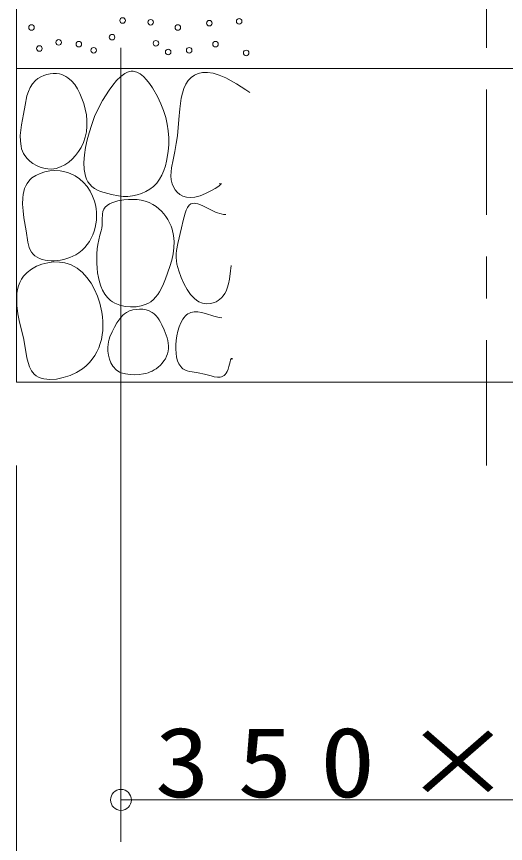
# Model space of a CAD drawing. Units: millimetres on the paper. Extents: x 0 to 420, y -594 to 297.
# Drawn here: x 337.58 to 349.29, y -414.95 to -395.16 of the extents above; entities that cross this region are included whole.
import ezdxf

# ---------------------------------------------------------------- set-up
doc = ezdxf.new("R2010")
doc.units = ezdxf.units.MM
doc.linetypes.add('USER2', pattern=[6, 3, -1, 1, -1])
for name, color, linetype, lineweight in [('0_2', 7, 'Continuous', 13), ('2D_DIMENSION', 7, 'Continuous', 13), ('FOOTING_C', 7, 'USER2', 13), ('HAT', 7, 'Continuous', 13)]:
    doc.layers.add(name, color=color, linetype=linetype, lineweight=lineweight)
doc.styles.add('ＭＳ ゴシック', font='')
doc.styles.get('ＭＳ ゴシック').set_extended_font_data('MS Gothic')

msp = doc.modelspace()

# ---------------------------------------------------------------- linework, layer by layer
at = {"layer": '0_2'}
for p, q in [((337.584, -393.906), (337.584, -403.906)), ((337.584, -396.406), (360.084, -396.406)), ((337.584, -403.906), (360.084, -403.906)), ((340.084, -413.906), (340.584, -413.906))]:
    msp.add_line(p, q, dxfattribs=at)
msp.add_circle((340.084, -413.906), 0.25, dxfattribs=at)
at = {"layer": '2D_DIMENSION'}
for p, q in [((340.084, -395.906), (340.084, -414.906)), ((337.584, -405.906), (337.584, -424.906)), ((340.584, -413.906), (357.084, -413.906))]:
    msp.add_line(p, q, dxfattribs=at)
at = {"layer": 'FOOTING_C'}
msp.add_line((348.834, -348.906), (348.834, -406.406), dxfattribs=at)
at = {"layer": 'HAT'}
for p, q in [((338.234, -396.571), (338.309, -396.545)), ((338.309, -396.545), (338.386, -396.528)), ((338.386, -396.528), (338.464, -396.52)), ((338.464, -396.52), (338.541, -396.521)), ((338.541, -396.521), (338.615, -396.532)), ((338.615, -396.532), (338.668, -396.547)), ((338.668, -396.547), (338.719, -396.568)), ((340.077, -396.595), (340.177, -396.522)), ((340.177, -396.522), (340.228, -396.496)), ((340.228, -396.496), (340.278, -396.478)), ((340.278, -396.478), (340.329, -396.468)), ((340.329, -396.468), (340.379, -396.468)), ((340.379, -396.468), (340.461, -396.488)), ((340.461, -396.488), (340.542, -396.531)), ((340.542, -396.531), (340.62, -396.594)), ((341.932, -396.523), (341.841, -396.564)), ((342.037, -396.501), (341.932, -396.523)), ((342.155, -396.498), (342.037, -396.501)), ((342.287, -396.518), (342.155, -396.498)), ((342.433, -396.56), (342.287, -396.518)), ((337.967, -396.771), (338.037, -396.692)), ((338.037, -396.692), (338.096, -396.645)), ((338.096, -396.645), (338.163, -396.604)), ((338.163, -396.604), (338.234, -396.571)), ((338.719, -396.568), (338.768, -396.594)), ((338.768, -396.594), (338.814, -396.625)), ((338.814, -396.625), (338.9, -396.7)), ((338.9, -396.7), (338.976, -396.79)), ((339.886, -396.8), (339.98, -396.689)), ((339.98, -396.689), (340.077, -396.595)), ((340.62, -396.594), (340.696, -396.672)), ((340.696, -396.672), (340.768, -396.764)), ((341.695, -396.692), (341.637, -396.782)), ((341.761, -396.621), (341.695, -396.692)), ((341.841, -396.564), (341.761, -396.621)), ((342.593, -396.628), (342.433, -396.56)), ((342.721, -396.696), (342.593, -396.628)), ((342.85, -396.771), (342.721, -396.696)), ((337.868, -396.957), (337.911, -396.86)), ((337.911, -396.86), (337.967, -396.771)), ((338.976, -396.79), (339.043, -396.892)), ((339.043, -396.892), (339.101, -397.002)), ((339.641, -397.173), (339.798, -396.922)), ((339.798, -396.922), (339.886, -396.8)), ((340.768, -396.764), (340.836, -396.864)), ((340.836, -396.864), (340.957, -397.077)), ((341.591, -396.884), (341.555, -396.996)), ((341.637, -396.782), (341.591, -396.884)), ((343.075, -396.916), (342.85, -396.771)), ((343.17, -396.981), (343.075, -396.916)), ((337.787, -397.278), (337.834, -397.061)), ((337.834, -397.061), (337.868, -396.957)), ((339.101, -397.002), (339.151, -397.118)), ((339.151, -397.118), (339.192, -397.238)), ((340.957, -397.077), (341.037, -397.246)), ((341.528, -397.115), (341.492, -397.368)), ((341.555, -396.996), (341.528, -397.115)), ((337.749, -397.494), (337.787, -397.278)), ((339.192, -397.238), (339.23, -397.376)), ((339.538, -397.367), (339.641, -397.173)), ((341.037, -397.246), (341.103, -397.412)), ((337.702, -397.748), (337.749, -397.494)), ((339.23, -397.376), (339.256, -397.514)), ((339.256, -397.514), (339.269, -397.651)), ((339.454, -397.553), (339.538, -397.367)), ((341.103, -397.412), (341.155, -397.575)), ((341.492, -397.368), (341.47, -397.622)), ((339.269, -397.651), (339.27, -397.785)), ((339.383, -397.741), (339.454, -397.553)), ((341.155, -397.575), (341.193, -397.736)), ((341.193, -397.736), (341.217, -397.898)), ((341.47, -397.622), (341.434, -398.012)), ((337.674, -398.011), (337.684, -397.88)), ((337.684, -397.88), (337.702, -397.748)), ((339.256, -397.918), (339.229, -398.047)), ((339.27, -397.785), (339.256, -397.918)), ((339.321, -397.943), (339.383, -397.741)), ((341.217, -397.898), (341.228, -398.06)), ((337.675, -398.139), (337.674, -398.011)), ((339.229, -398.047), (339.186, -398.173)), ((339.238, -398.291), (339.276, -398.113)), ((339.276, -398.113), (339.321, -397.943)), ((341.228, -398.06), (341.227, -398.225)), ((341.434, -398.012), (341.409, -398.202)), ((337.691, -398.263), (337.675, -398.139)), ((337.706, -398.323), (337.691, -398.263)), ((337.725, -398.38), (337.706, -398.323)), ((339.128, -398.296), (339.068, -398.393)), ((339.186, -398.173), (339.128, -398.296)), ((339.21, -398.472), (339.238, -398.291)), ((341.227, -398.225), (341.213, -398.392)), ((341.409, -398.202), (341.374, -398.392)), ((337.75, -398.436), (337.725, -398.38)), ((337.781, -398.488), (337.75, -398.436)), ((337.835, -398.56), (337.781, -398.488)), ((338.998, -398.486), (338.919, -398.571)), ((339.068, -398.393), (338.998, -398.486)), ((339.197, -398.651), (339.21, -398.472)), ((341.213, -398.392), (341.175, -398.623)), ((341.374, -398.392), (341.33, -398.586)), ((337.901, -398.624), (337.835, -398.56)), ((337.976, -398.68), (337.901, -398.624)), ((338.058, -398.728), (337.976, -398.68)), ((338.738, -398.71), (338.638, -398.76)), ((338.832, -398.646), (338.738, -398.71)), ((338.919, -398.571), (338.832, -398.646)), ((339.204, -398.821), (339.197, -398.651)), ((341.175, -398.623), (341.146, -398.736)), ((341.33, -398.586), (341.292, -398.782)), ((338.045, -398.962), (338.149, -398.913)), ((338.146, -398.765), (338.058, -398.728)), ((338.237, -398.792), (338.146, -398.765)), ((338.149, -398.913), (338.262, -398.877)), ((338.33, -398.807), (338.237, -398.792)), ((338.262, -398.877), (338.381, -398.855)), ((338.422, -398.809), (338.33, -398.807)), ((338.381, -398.855), (338.503, -398.847)), ((338.532, -398.794), (338.422, -398.809)), ((338.503, -398.847), (338.625, -398.853)), ((338.638, -398.76), (338.532, -398.794)), ((338.625, -398.853), (338.743, -398.873)), ((338.743, -398.873), (338.807, -398.891)), ((338.807, -398.891), (338.868, -398.914)), ((338.868, -398.914), (338.984, -398.971)), ((339.216, -398.901), (339.204, -398.821)), ((339.234, -398.977), (339.216, -398.901)), ((341.108, -398.847), (341.062, -398.953)), ((341.146, -398.736), (341.108, -398.847)), ((341.282, -398.879), (341.279, -398.975)), ((341.292, -398.782), (341.282, -398.879)), ((337.836, -399.154), (337.877, -399.098)), ((337.877, -399.098), (337.913, -399.059)), ((337.913, -399.059), (337.953, -399.024)), ((337.953, -399.024), (338.045, -398.962)), ((338.984, -398.971), (339.09, -399.044)), ((339.09, -399.044), (339.186, -399.13)), ((339.26, -399.049), (339.234, -398.977)), ((339.293, -399.114), (339.26, -399.049)), ((339.335, -399.174), (339.293, -399.114)), ((341.006, -399.053), (340.939, -399.144)), ((341.062, -398.953), (341.006, -399.053)), ((341.279, -398.975), (341.288, -399.069)), ((341.288, -399.069), (341.31, -399.162)), ((337.756, -399.348), (337.776, -399.279)), ((337.776, -399.279), (337.803, -399.214)), ((337.803, -399.214), (337.836, -399.154)), ((339.186, -399.13), (339.271, -399.229)), ((339.271, -399.229), (339.343, -399.337)), ((339.385, -399.226), (339.335, -399.174)), ((339.447, -399.273), (339.385, -399.226)), ((339.519, -399.313), (339.447, -399.273)), ((339.597, -399.346), (339.519, -399.313)), ((340.775, -399.294), (340.679, -399.351)), ((340.861, -399.226), (340.775, -399.294)), ((340.939, -399.144), (340.861, -399.226)), ((341.31, -399.162), (341.339, -399.236)), ((341.339, -399.236), (341.379, -399.305)), ((341.379, -399.305), (341.429, -399.367)), ((342.234, -399.335), (342.342, -399.273)), ((342.342, -399.273), (342.426, -399.216)), ((342.426, -399.216), (342.476, -399.174)), ((342.481, -399.153), (342.433, -399.162)), ((342.476, -399.174), (342.484, -399.16)), ((342.484, -399.16), (342.481, -399.153)), ((337.73, -399.651), (337.734, -399.495)), ((337.734, -399.495), (337.743, -399.42)), ((337.743, -399.42), (337.756, -399.348)), ((339.343, -399.337), (339.403, -399.455)), ((339.403, -399.455), (339.449, -399.579)), ((339.68, -399.374), (339.597, -399.346)), ((339.854, -399.417), (339.68, -399.374)), ((340.026, -399.451), (339.854, -399.417)), ((340.135, -399.464), (340.026, -399.451)), ((340.246, -399.465), (340.135, -399.464)), ((340.358, -399.454), (340.246, -399.465)), ((340.469, -399.431), (340.358, -399.454)), ((340.577, -399.396), (340.469, -399.431)), ((340.679, -399.351), (340.577, -399.396)), ((341.429, -399.367), (341.491, -399.42)), ((341.491, -399.42), (341.564, -399.46)), ((341.564, -399.46), (341.649, -399.486)), ((341.649, -399.486), (341.746, -399.494)), ((341.746, -399.494), (341.855, -399.483)), ((341.855, -399.483), (341.981, -399.448)), ((341.981, -399.448), (342.11, -399.396)), ((342.11, -399.396), (342.234, -399.335)), ((337.741, -399.812), (337.73, -399.651)), ((339.449, -399.579), (339.472, -399.667)), ((339.472, -399.667), (339.488, -399.756)), ((339.707, -399.722), (339.752, -399.68)), ((339.752, -399.68), (339.806, -399.645)), ((339.806, -399.645), (339.867, -399.615)), ((339.867, -399.615), (339.935, -399.591)), ((339.935, -399.591), (340.006, -399.572)), ((340.006, -399.572), (340.155, -399.547)), ((340.155, -399.547), (340.263, -399.537)), ((340.263, -399.537), (340.369, -399.536)), ((340.369, -399.536), (340.471, -399.542)), ((340.471, -399.542), (340.57, -399.557)), ((340.57, -399.557), (340.665, -399.581)), ((340.665, -399.581), (340.756, -399.614)), ((340.756, -399.614), (340.843, -399.656)), ((340.843, -399.656), (340.925, -399.707)), ((340.925, -399.707), (340.99, -399.759)), ((341.714, -399.676), (341.676, -399.727)), ((341.759, -399.643), (341.714, -399.676)), ((341.795, -399.631), (341.759, -399.643)), ((341.835, -399.629), (341.795, -399.631)), ((341.879, -399.634), (341.835, -399.629)), ((341.926, -399.646), (341.879, -399.634)), ((342.027, -399.686), (341.926, -399.646)), ((342.136, -399.738), (342.027, -399.686)), ((337.761, -399.974), (337.741, -399.812)), ((339.488, -399.756), (339.498, -399.847)), ((339.498, -399.847), (339.501, -399.939)), ((339.634, -400.017), (339.641, -399.886)), ((339.641, -399.886), (339.652, -399.826)), ((339.652, -399.826), (339.673, -399.771)), ((339.673, -399.771), (339.707, -399.722)), ((340.99, -399.759), (341.051, -399.816)), ((341.051, -399.816), (341.108, -399.88)), ((341.108, -399.88), (341.16, -399.948)), ((341.617, -399.867), (341.573, -400.04)), ((341.644, -399.791), (341.617, -399.867)), ((341.676, -399.727), (341.644, -399.791)), ((342.366, -399.847), (342.136, -399.738)), ((342.481, -399.885), (342.366, -399.847)), ((342.538, -399.896), (342.481, -399.885)), ((342.593, -399.9), (342.538, -399.896)), ((337.813, -400.285), (337.761, -399.974)), ((339.497, -400.03), (339.486, -400.121)), ((339.501, -399.939), (339.497, -400.03)), ((339.631, -400.154), (339.634, -400.017)), ((341.16, -399.948), (341.206, -400.02)), ((341.206, -400.02), (341.247, -400.095)), ((341.247, -400.095), (341.282, -400.173)), ((341.573, -400.04), (341.534, -400.22)), ((337.853, -400.556), (337.813, -400.285)), ((339.444, -400.298), (339.412, -400.384)), ((339.468, -400.21), (339.444, -400.298)), ((339.486, -400.121), (339.468, -400.21)), ((339.578, -400.393), (339.609, -400.285)), ((339.609, -400.285), (339.624, -400.221)), ((339.624, -400.221), (339.631, -400.154)), ((341.282, -400.173), (341.31, -400.252)), ((341.31, -400.252), (341.343, -400.397)), ((341.534, -400.22), (341.445, -400.591)), ((339.374, -400.466), (339.329, -400.545)), ((339.412, -400.384), (339.374, -400.466)), ((339.532, -400.612), (339.552, -400.502)), ((339.552, -400.502), (339.578, -400.393)), ((341.343, -400.397), (341.356, -400.543)), ((337.868, -400.622), (337.853, -400.556)), ((337.886, -400.685), (337.868, -400.622)), ((337.91, -400.744), (337.886, -400.685)), ((339.218, -400.689), (339.152, -400.753)), ((339.277, -400.619), (339.218, -400.689)), ((339.329, -400.545), (339.277, -400.619)), ((339.517, -400.723), (339.532, -400.612)), ((341.351, -400.692), (341.331, -400.841)), ((341.356, -400.543), (341.351, -400.692)), ((341.445, -400.591), (341.414, -400.759)), ((337.941, -400.798), (337.91, -400.744)), ((337.979, -400.845), (337.941, -400.798)), ((338.025, -400.886), (337.979, -400.845)), ((338.078, -400.921), (338.025, -400.886)), ((338.933, -400.897), (338.862, -400.927)), ((339, -400.862), (338.933, -400.897)), ((339.079, -400.811), (339, -400.862)), ((339.152, -400.753), (339.079, -400.811)), ((339.504, -400.95), (339.508, -400.836)), ((339.508, -400.836), (339.517, -400.723)), ((341.331, -400.841), (341.299, -400.991)), ((341.407, -400.842), (341.406, -400.926)), ((341.414, -400.759), (341.407, -400.842)), ((338.063, -401.137), (338.193, -401.086)), ((338.136, -400.95), (338.078, -400.921)), ((338.199, -400.972), (338.136, -400.95)), ((338.193, -401.086), (338.331, -401.052)), ((338.266, -400.989), (338.199, -400.972)), ((338.336, -401), (338.266, -400.989)), ((338.331, -401.052), (338.471, -401.034)), ((338.41, -401.006), (338.336, -401)), ((338.485, -401.006), (338.41, -401.006)), ((338.471, -401.034), (338.609, -401.035)), ((338.561, -401), (338.485, -401.006)), ((338.638, -400.989), (338.561, -401)), ((338.609, -401.035), (338.743, -401.054)), ((338.714, -400.974), (338.638, -400.989)), ((338.789, -400.953), (338.714, -400.974)), ((338.743, -401.054), (338.821, -401.076)), ((338.862, -400.927), (338.789, -400.953)), ((338.821, -401.076), (338.895, -401.105)), ((339.506, -401.065), (339.504, -400.95)), ((339.513, -401.183), (339.506, -401.065)), ((341.299, -400.991), (341.256, -401.141)), ((341.406, -400.926), (341.412, -401.005)), ((341.412, -401.005), (341.424, -401.085)), ((341.424, -401.085), (341.465, -401.246)), ((337.749, -401.375), (337.836, -401.282)), ((337.836, -401.282), (337.943, -401.203)), ((337.943, -401.203), (338.063, -401.137)), ((338.895, -401.105), (338.966, -401.14)), ((338.966, -401.14), (339.034, -401.181)), ((339.034, -401.181), (339.159, -401.282)), ((339.159, -401.282), (339.27, -401.402)), ((339.525, -401.292), (339.513, -401.183)), ((339.543, -401.402), (339.525, -401.292)), ((341.256, -401.141), (341.149, -401.439)), ((341.465, -401.246), (341.524, -401.408)), ((342.68, -401.448), (342.708, -401.243)), ((342.708, -401.243), (342.719, -401.12)), ((342.719, -401.12), (342.721, -401.15)), ((337.66, -401.526), (337.699, -401.448)), ((337.699, -401.448), (337.749, -401.375)), ((339.27, -401.402), (339.368, -401.539)), ((339.568, -401.509), (339.543, -401.402)), ((341.149, -401.439), (341.084, -401.598)), ((341.524, -401.408), (341.598, -401.567)), ((342.656, -401.559), (342.68, -401.448)), ((337.608, -401.695), (337.63, -401.608)), ((337.63, -401.608), (337.66, -401.526)), ((339.368, -401.539), (339.452, -401.689)), ((339.452, -401.689), (339.522, -401.849)), ((339.6, -401.613), (339.568, -401.509)), ((339.642, -401.71), (339.6, -401.613)), ((341.084, -401.598), (341.008, -401.747)), ((341.598, -401.567), (341.668, -401.694)), ((341.668, -401.694), (341.747, -401.811)), ((342.598, -401.731), (342.625, -401.664)), ((342.625, -401.664), (342.656, -401.559)), ((337.589, -401.879), (337.595, -401.786)), ((337.594, -402.073), (337.589, -401.879)), ((337.595, -401.786), (337.608, -401.695)), ((339.522, -401.849), (339.577, -402.016)), ((339.694, -401.801), (339.642, -401.71)), ((339.758, -401.882), (339.694, -401.801)), ((339.834, -401.952), (339.758, -401.882)), ((340.914, -401.878), (340.859, -401.935)), ((340.964, -401.815), (340.914, -401.878)), ((341.008, -401.747), (340.964, -401.815)), ((341.747, -401.811), (341.792, -401.863)), ((341.792, -401.863), (341.841, -401.91)), ((342.453, -401.927), (342.494, -401.888)), ((342.494, -401.888), (342.532, -401.843)), ((342.532, -401.843), (342.567, -401.79)), ((342.567, -401.79), (342.598, -401.731)), ((337.619, -402.272), (337.594, -402.073)), ((339.577, -402.016), (339.627, -402.235)), ((339.884, -401.987), (339.834, -401.952)), ((339.937, -402.018), (339.884, -401.987)), ((340.055, -402.066), (339.937, -402.018)), ((340.181, -402.097), (340.055, -402.066)), ((340.571, -402.083), (340.444, -402.105)), ((340.69, -402.043), (340.571, -402.083)), ((340.745, -402.016), (340.69, -402.043)), ((340.796, -401.984), (340.745, -402.016)), ((340.859, -401.935), (340.796, -401.984)), ((341.841, -401.91), (341.894, -401.951)), ((341.894, -401.951), (341.951, -401.984)), ((341.951, -401.984), (342.038, -402.017)), ((342.038, -402.017), (342.13, -402.033)), ((342.13, -402.033), (342.225, -402.03)), ((342.225, -402.03), (342.32, -402.006)), ((342.32, -402.006), (342.366, -401.986)), ((342.366, -401.986), (342.411, -401.959)), ((342.411, -401.959), (342.453, -401.927)), ((337.657, -402.471), (337.619, -402.272)), ((339.627, -402.235), (339.642, -402.345)), ((340.129, -402.31), (340.172, -402.273)), ((340.172, -402.273), (340.219, -402.241)), ((340.312, -402.11), (340.181, -402.097)), ((340.219, -402.241), (340.289, -402.206)), ((340.289, -402.206), (340.364, -402.181)), ((340.444, -402.105), (340.312, -402.11)), ((340.364, -402.181), (340.444, -402.167)), ((340.444, -402.167), (340.525, -402.162)), ((340.525, -402.162), (340.607, -402.166)), ((340.607, -402.166), (340.686, -402.181)), ((340.686, -402.181), (340.76, -402.206)), ((340.76, -402.206), (340.828, -402.241)), ((340.828, -402.241), (340.879, -402.277)), ((340.879, -402.277), (340.924, -402.32)), ((341.686, -402.276), (341.653, -402.302)), ((341.722, -402.256), (341.686, -402.276)), ((341.759, -402.241), (341.722, -402.256)), ((341.798, -402.231), (341.759, -402.241)), ((341.838, -402.226), (341.798, -402.231)), ((341.924, -402.229), (341.838, -402.226)), ((342.015, -402.245), (341.924, -402.229)), ((342.11, -402.269), (342.015, -402.245)), ((342.305, -402.327), (342.11, -402.269)), ((337.749, -402.85), (337.657, -402.471)), ((339.642, -402.345), (339.651, -402.455)), ((339.651, -402.455), (339.653, -402.565)), ((339.988, -402.492), (340.053, -402.396)), ((340.053, -402.396), (340.089, -402.351)), ((340.089, -402.351), (340.129, -402.31)), ((340.924, -402.32), (340.965, -402.368)), ((340.965, -402.368), (341.001, -402.42)), ((341.001, -402.42), (341.034, -402.476)), ((341.034, -402.476), (341.064, -402.535)), ((341.566, -402.403), (341.519, -402.488)), ((341.593, -402.365), (341.566, -402.403)), ((341.622, -402.331), (341.593, -402.365)), ((341.653, -402.302), (341.622, -402.331)), ((342.402, -402.352), (342.305, -402.327)), ((342.497, -402.369), (342.402, -402.352)), ((339.648, -402.674), (339.635, -402.781)), ((339.653, -402.565), (339.648, -402.674)), ((339.871, -402.708), (339.93, -402.594)), ((339.93, -402.594), (339.988, -402.492)), ((341.064, -402.535), (341.117, -402.658)), ((341.117, -402.658), (341.166, -402.787)), ((341.479, -402.585), (341.447, -402.69)), ((341.519, -402.488), (341.479, -402.585)), ((337.793, -403.083), (337.749, -402.85)), ((339.635, -402.781), (339.615, -402.885)), ((339.802, -402.884), (339.821, -402.824)), ((339.821, -402.824), (339.871, -402.708)), ((341.166, -402.787), (341.186, -402.851)), ((341.186, -402.851), (341.203, -402.916)), ((341.423, -402.801), (341.406, -402.914)), ((341.447, -402.69), (341.423, -402.801)), ((339.588, -402.988), (339.552, -403.087)), ((339.615, -402.885), (339.588, -402.988)), ((339.77, -403.075), (339.775, -403.009)), ((339.772, -403.168), (339.77, -403.075)), ((339.775, -403.009), (339.786, -402.945)), ((339.786, -402.945), (339.802, -402.884)), ((341.203, -402.916), (341.215, -402.98)), ((341.215, -402.98), (341.221, -403.044)), ((341.221, -403.044), (341.221, -403.108)), ((341.397, -403.019), (341.396, -403.121)), ((341.406, -402.914), (341.397, -403.019)), ((337.834, -403.324), (337.793, -403.083)), ((339.457, -403.274), (339.396, -403.36)), ((339.509, -403.182), (339.457, -403.274)), ((339.552, -403.087), (339.509, -403.182)), ((339.785, -403.263), (339.772, -403.168)), ((339.81, -403.357), (339.785, -403.263)), ((341.198, -403.231), (341.176, -403.291)), ((341.213, -403.171), (341.198, -403.231)), ((341.221, -403.108), (341.213, -403.171)), ((341.396, -403.121), (341.402, -403.219)), ((341.402, -403.219), (341.416, -403.312)), ((337.861, -403.439), (337.834, -403.324)), ((337.896, -403.545), (337.861, -403.439)), ((339.327, -403.442), (339.248, -403.518)), ((339.396, -403.36), (339.327, -403.442)), ((339.845, -403.445), (339.81, -403.357)), ((339.866, -403.487), (339.845, -403.445)), ((341.072, -403.455), (341.027, -403.504)), ((341.112, -403.403), (341.072, -403.455)), ((341.147, -403.348), (341.112, -403.403)), ((341.176, -403.291), (341.147, -403.348)), ((341.416, -403.312), (341.439, -403.398)), ((341.439, -403.398), (341.471, -403.473)), ((341.471, -403.473), (341.491, -403.507)), ((342.664, -403.537), (342.694, -403.422)), ((342.694, -403.422), (342.708, -403.378)), ((342.708, -403.378), (342.722, -403.35)), ((342.722, -403.35), (342.729, -403.344)), ((342.729, -403.344), (342.737, -403.343)), ((342.737, -403.343), (342.745, -403.35)), ((342.745, -403.35), (342.753, -403.363)), ((337.943, -403.639), (337.896, -403.545)), ((338.005, -403.716), (337.943, -403.639)), ((339.16, -403.588), (339.019, -403.676)), ((339.248, -403.518), (339.16, -403.588)), ((339.89, -403.526), (339.866, -403.487)), ((339.917, -403.562), (339.89, -403.526)), ((339.947, -403.594), (339.917, -403.562)), ((339.979, -403.623), (339.947, -403.594)), ((340.013, -403.648), (339.979, -403.623)), ((340.051, -403.669), (340.013, -403.648)), ((340.091, -403.684), (340.051, -403.669)), ((340.781, -403.665), (340.731, -403.684)), ((340.831, -403.643), (340.781, -403.665)), ((340.879, -403.617), (340.831, -403.643)), ((340.925, -403.588), (340.879, -403.617)), ((340.978, -403.548), (340.925, -403.588)), ((341.027, -403.504), (340.978, -403.548)), ((341.491, -403.507), (341.513, -403.538)), ((341.513, -403.538), (341.538, -403.565)), ((341.538, -403.565), (341.566, -403.588)), ((341.566, -403.588), (341.614, -403.617)), ((341.614, -403.617), (341.668, -403.638)), ((341.668, -403.638), (341.727, -403.654)), ((341.727, -403.654), (341.791, -403.666)), ((341.791, -403.666), (341.93, -403.687)), ((342.604, -403.692), (342.625, -403.652)), ((342.625, -403.652), (342.646, -403.597)), ((342.646, -403.597), (342.664, -403.537)), ((338.054, -403.756), (338.005, -403.716)), ((338.11, -403.789), (338.054, -403.756)), ((338.171, -403.814), (338.11, -403.789)), ((338.238, -403.831), (338.171, -403.814)), ((338.309, -403.842), (338.238, -403.831)), ((338.384, -403.846), (338.309, -403.842)), ((338.541, -403.836), (338.384, -403.846)), ((338.703, -403.802), (338.541, -403.836)), ((338.865, -403.748), (338.703, -403.802)), ((339.019, -403.676), (338.865, -403.748)), ((340.193, -403.711), (340.091, -403.684)), ((340.3, -403.728), (340.193, -403.711)), ((340.409, -403.734), (340.3, -403.728)), ((340.518, -403.729), (340.409, -403.734)), ((340.626, -403.713), (340.518, -403.729)), ((340.679, -403.7), (340.626, -403.713)), ((340.731, -403.684), (340.679, -403.7)), ((341.93, -403.687), (342.08, -403.716)), ((342.08, -403.716), (342.239, -403.761)), ((342.239, -403.761), (342.318, -403.78)), ((342.318, -403.78), (342.392, -403.791)), ((342.392, -403.791), (342.428, -403.792)), ((342.428, -403.792), (342.462, -403.788)), ((342.462, -403.788), (342.494, -403.78)), ((342.494, -403.78), (342.525, -403.768)), ((342.525, -403.768), (342.554, -403.749)), ((342.554, -403.749), (342.58, -403.724)), ((342.58, -403.724), (342.604, -403.692))]:
    msp.add_line(p, q, dxfattribs=at)
for centre in [(337.942, -395.423), (340.123, -395.255), (340.794, -395.297), (341.444, -395.423), (342.199, -395.318), (342.912, -395.276), (338.592, -395.779), (339.074, -395.821), (339.871, -395.653), (340.92, -395.8), (342.346, -395.821), (338.131, -395.926), (339.431, -395.968), (341.213, -396.01), (341.717, -395.968), (343.08, -396.031)]:
    msp.add_circle(centre, 0.0663, dxfattribs=at)

# ---------------------------------------------------------------- texts
at = {"layer": '2D_DIMENSION', "insert": (340.893, -413.872), "char_height": 1.686, "attachment_point": 7, "style": 'ＭＳ ゴシック'}
msp.add_mtext('\\T1.5;\\W1.15;350×350', dxfattribs=at)

doc.saveas('drawing.dxf')
